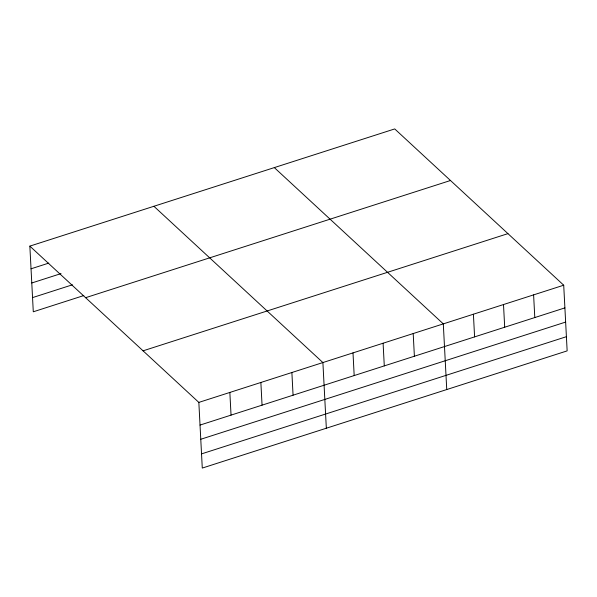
<?xml version="1.0" encoding="UTF-8"?>
<svg xmlns="http://www.w3.org/2000/svg" width="597" height="597" viewBox="0 0 597 597"><rect width="100%" height="100%" fill="white"/><g stroke="black" fill="none" stroke-linecap="round" stroke-linejoin="round"><path stroke-width="0.9" d="M29.85 246.121L394.721 128.93L563.71 285.209L567.15 350.879L202.279 468.07L198.838 402.4L29.85 246.121L33.29 311.791L83.796 295.567M31.037 268.799L48.76 263.113M31.783 282.985L61.021 273.598M32.551 297.604L72.424 284.799M85.617 297.694L450.489 180.503M143.071 350.827L507.943 233.636M198.838 402.4L563.71 285.209M200.025 425.079L564.896 307.888M200.771 439.265L565.643 322.074M201.54 453.884L566.404 336.693M274.314 167.6L443.302 323.88L446.743 389.55M153.907 206.278L322.895 362.558L326.335 428.221M533.606 294.881L534.793 317.559M503.502 304.545L504.696 327.223M473.406 314.216L474.593 336.895M413.199 333.551L414.385 356.23M383.095 343.215L384.289 365.901M352.999 352.887L354.185 375.565M291.881 372.513L293.067 395.199M260.867 382.476L262.053 405.154M229.852 392.438L231.039 415.116"/></g></svg>
